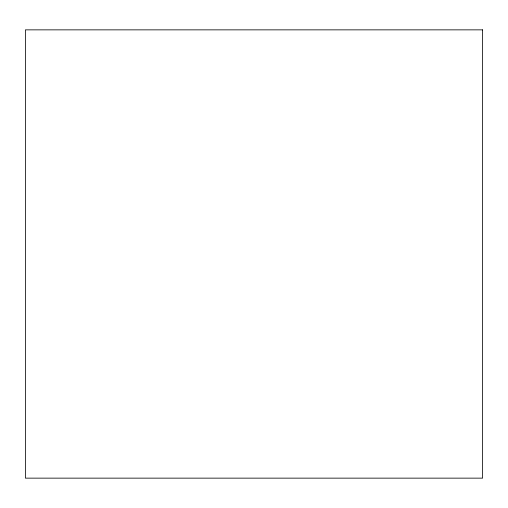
<?xml version="1.0" encoding="UTF-8"?>
<svg xmlns="http://www.w3.org/2000/svg" width="508" height="508" viewBox="0 0 508 508"><rect width="100%" height="100%" fill="white"/><g stroke="black" fill="none" stroke-linecap="round" stroke-linejoin="round"><path stroke-width="0.76" d="M482.6 29.858L25.4 29.858L25.4 478.142L482.6 478.142L482.6 29.858"/></g></svg>
